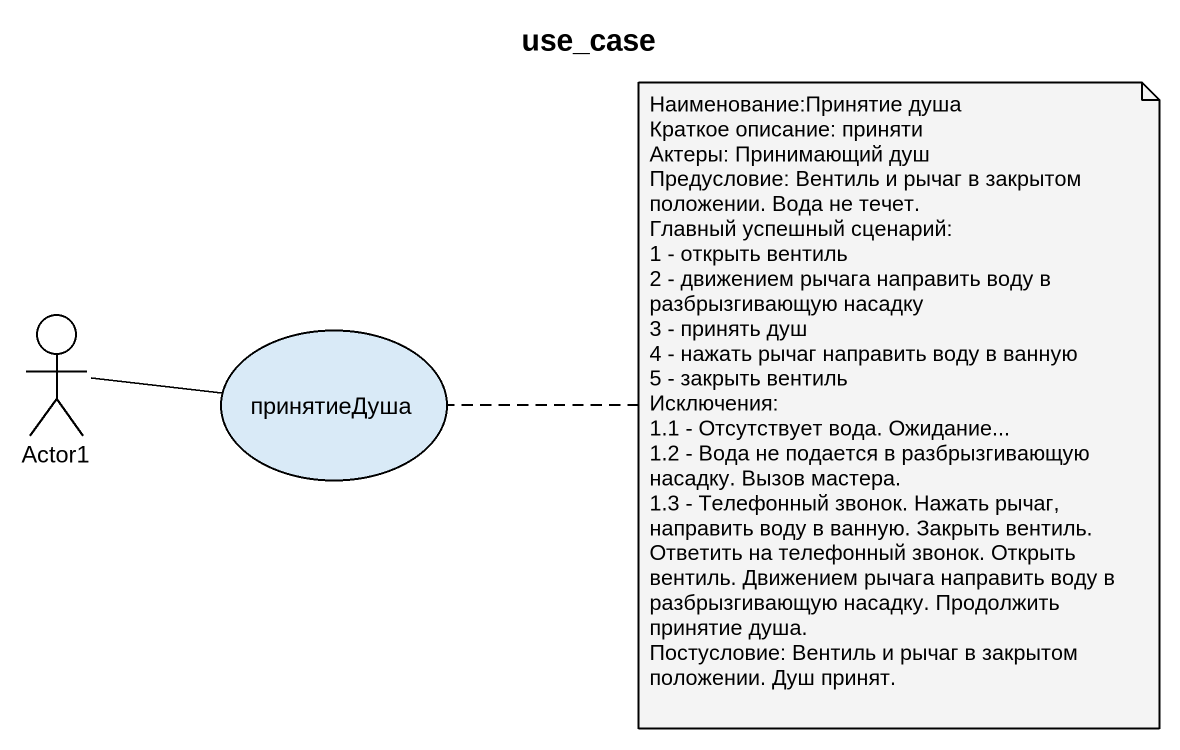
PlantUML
@startuml
title use_case
actor Actor1
usecase принятиеДуша
Actor1 -right- принятиеДуша
note right of принятиеДуша
  Наименование:Принятие душа
  Краткое описание: приняти
  Актеры: Принимающий душ
  Предусловие: Вентиль и рычаг в закрытом положении. Вода не течет.
  Главный успешный сценарий:
  1 - открыть вентиль
  2 - движением рычага направить воду в разбрызгивающую насадку
  3 - принять душ
  4 - нажать рычаг направить воду в ванную
  5 - закрыть вентиль
  Исключения:
  1.1 - Отсутствует вода. Ожидание...
  1.2 - Вода не подается в разбрызгивающую насадку. Вызов мастера.
  1.3 - Телефонный звонок. Нажать рычаг, направить воду в ванную. Закрыть вентиль. Ответить на телефонный звонок. Открыть вентиль. Движением рычага направить воду в разбрызгивающую насадку. Продолжить принятие душа.
  Постусловие: Вентиль и рычаг в закрытом положении. Душ принят.
end note
@enduml
